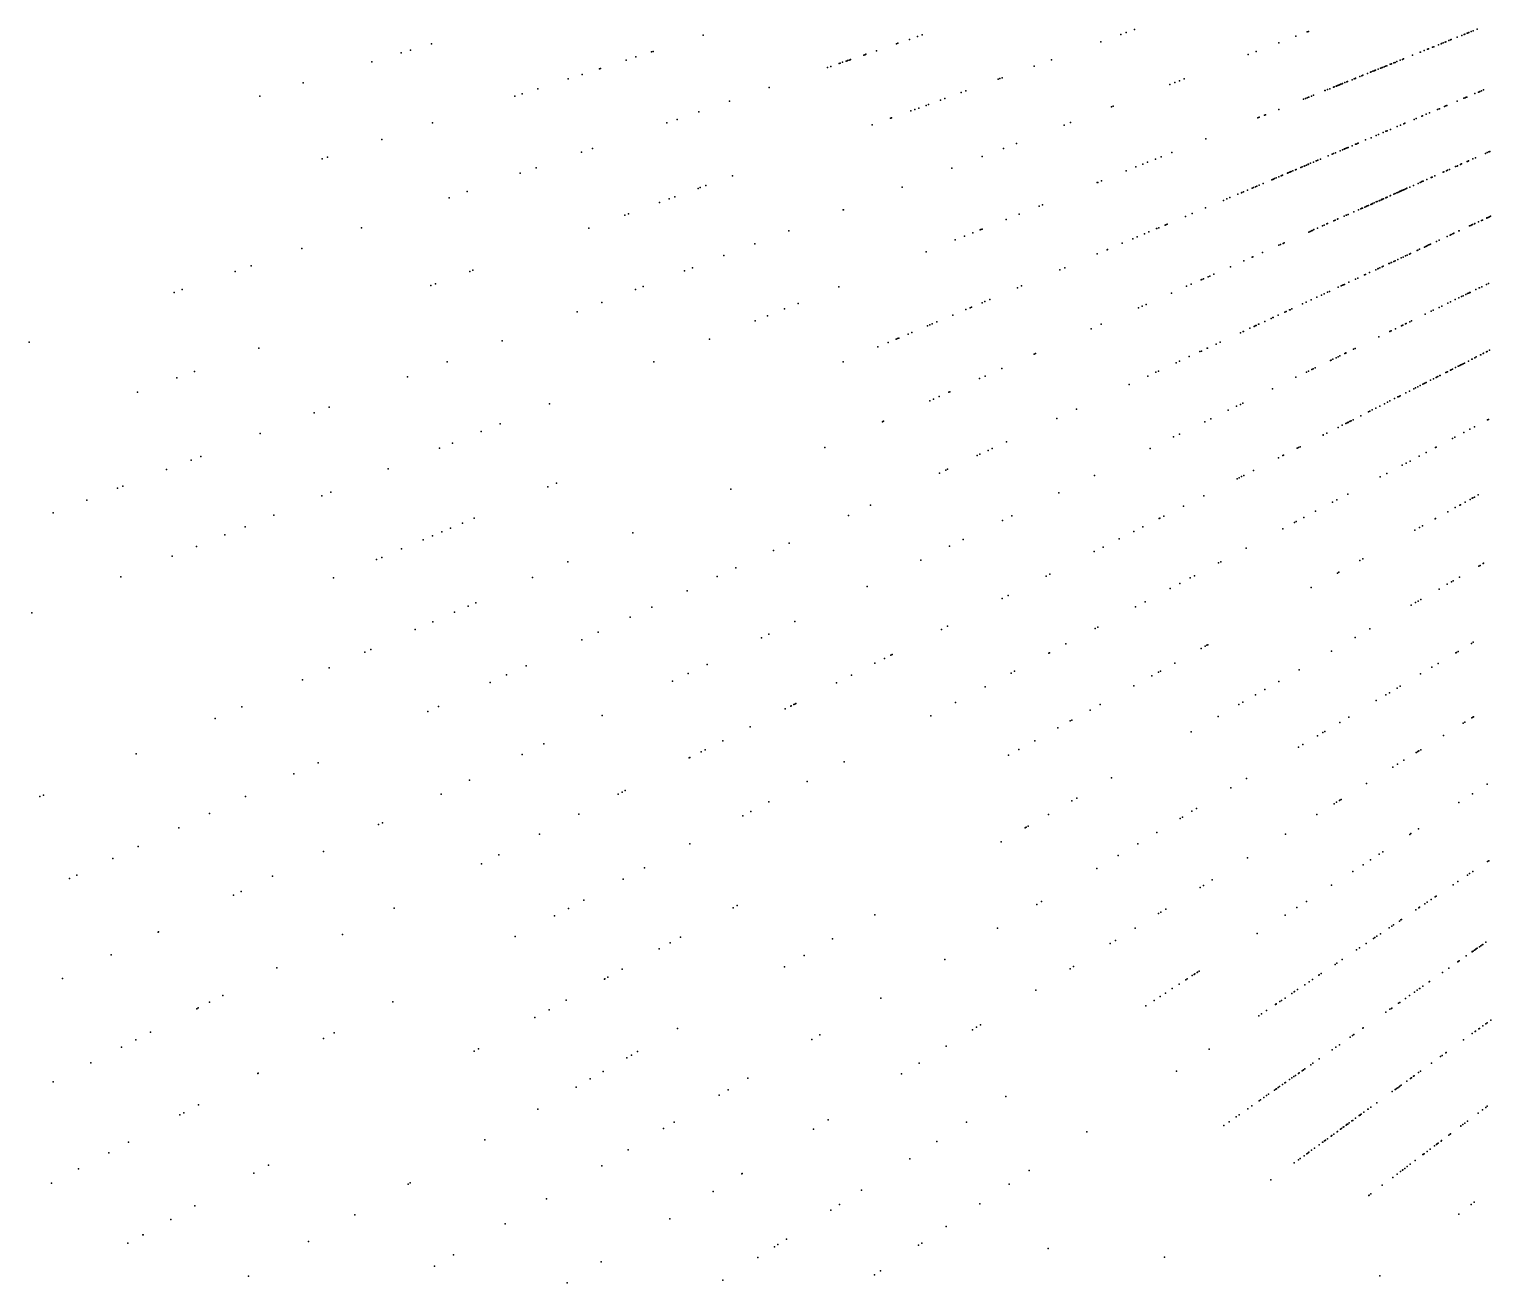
# Model space of a CAD drawing. Header units: metres. Extents: x -4327 to 4266, y -3886 to 3992.
# Drawn here: x -832 to -564.9, y -458.5 to -229.2 of the extents above; entities that cross this region are included whole.
import ezdxf

# ---------------------------------------------------------------- set-up
doc = ezdxf.new("R2010")
doc.units = ezdxf.units.M

msp = doc.modelspace()

# ---------------------------------------------------------------- linework, layer by layer
for p in [(-630, -229.3, 2088.53), (-598.44, -229.72, 275.61), (-598.23, -229.64, 73.54), (-568.5, -229.69, 204.97), (-568.1, -229.53, 207.8), (-567.41, -229.25, -55.73), (-758.53, -231.9, 2119.71), (-708.87, -230.32, 2088.48), (-673.55, -231.92, 44.54), (-673.27, -231.83, 55.85), (-673.27, -231.83, 55.85), (-671.15, -231.1, 15.68), (-669.69, -230.59, 2103.46), (-668.82, -230.29, 55.09), (-636.17, -231.55, 2105.06), (-632.51, -230.21, 2104.74), (-631.57, -229.87, 2105.58), (-603.65, -231.72, 2104.66), (-600.56, -230.53, 69.21), (-600.55, -230.53, 75.96), (-600.52, -230.52, 278.65), (-574.46, -232.1, 238.8), (-574, -231.91, -51.95), (-573.93, -231.88, 211.07), (-573.61, -231.75, 220.41), (-573.26, -231.61, 230.21), (-573.15, -231.57, 230.54), (-572.56, -231.33, 245.39), (-572.29, -231.22, 202.97), (-572.13, -231.15, 236.29), (-571.04, -230.71, -59.47), (-571.04, -230.71, -59.47), (-570.2, -230.38, 209.69), (-569.79, -230.21, 176.03), (-569.64, -230.15, 188.02), (-569.21, -229.98, 223.26), (-569.15, -229.95, 150.38), (-569.05, -229.91, 199.97), (-568.93, -229.86, 2120.25), (-764.03, -233.59, 2138.64), (-762.38, -233.08, 2130.48), (-722.94, -234.9, 2100.96), (-721.17, -234.32, 2095.79), (-718.28, -233.38, 2083.86), (-718.02, -233.3, 2093.8), (-682.7, -235.07, 25.81), (-682.56, -235.03, 22.65), (-682.47, -234.99, 17.13), (-682.17, -234.89, 27.36), (-682.02, -234.84, 31.3), (-681.91, -234.8, 28.14), (-679.52, -233.98, 28.83), (-679.34, -233.92, 27.25), (-679.17, -233.86, 41.38), (-679.12, -233.84, 32.73), (-677.21, -233.18, 53.81), (-645.19, -234.83, 2111.16), (-609.28, -233.88, 2095.74), (-607.77, -233.3, 2086.55), (-581.45, -234.92, 130.26), (-581.07, -234.77, 178.04), (-580.87, -234.69, 150.23), (-579.21, -234.02, 144.76), (-577.81, -233.45, 135.49), (-577.75, -233.43, 100.96), (-577.09, -233.16, 154.28), (-576.5, -232.92, 98.31), (-576.46, -232.91, 157), (-576.42, -232.89, 2105.12), (-576.31, -232.84, -52.16), (-575.58, -232.55, 2114.77), (-575.32, -232.45, 183.25), (-769.42, -235.23, 2084.09), (-730.98, -237.51, 2099.22), (-727.8, -236.48, 2107.89), (-727.6, -236.41, 2093.06), (-686.16, -236.26, 2090.89), (-685.52, -236.04, 26.31), (-683.98, -235.51, 22.69), (-683.84, -235.46, 3.75), (-683.37, -235.3, 1.38), (-648.38, -235.99, 3.2), (-588.27, -237.68, 85.82), (-587.42, -237.33, 131.24), (-587.41, -237.33, 94.15), (-586.9, -237.12, 162.42), (-586.75, -237.06, 115.33), (-586.44, -236.94, 118.48), (-586.44, -236.94, 166.34), (-586.2, -236.84, 105.62), (-586.15, -236.82, 173.28), (-586.11, -236.8, 117.69), (-585.95, -236.74, 89.34), (-585.52, -236.56, 242.61), (-585.49, -236.55, 274.37), (-585.08, -236.39, 146.23), (-585.03, -236.37, 157.14), (-584.78, -236.26, 234.83), (-584.72, -236.24, 268.71), (-584.41, -236.12, 113.8), (-584.39, -236.11, 102.12), (-584.18, -236.02, 236.55), (-584.17, -236.02, -46.3), (-583.93, -235.92, 2111.32), (-583.29, -235.66, 120.33), (-583.24, -235.65, 164.7), (-583.16, -235.61, 172.76), (-583.06, -235.57, 138.87), (-582.65, -235.41, 127.67), (-582.41, -235.31, 174.75), (-582.07, -235.17, 145.84), (-781.98, -239.07, 2094.27), (-739.06, -240.13, 2115.28), (-733.53, -238.34, 2113.68), (-696.78, -239.92, 2104.72), (-654.93, -238.38, 7.03), (-654.65, -238.27, 28.7), (-654.24, -238.13, 5.13), (-623.58, -239.37, 2112.41), (-622.64, -239.01, 55.6), (-621.8, -238.69, 2110.39), (-620.94, -238.35, 2087.61), (-594.74, -240.29, 67.6), (-594.73, -240.29, 97.12), (-594.31, -240.12, 98.48), (-593.63, -239.84, -2.27), (-593.62, -239.84, -4.02), (-593.55, -239.81, -10.65), (-593.19, -239.66, -30.56), (-593.15, -239.65, -5.06), (-593.13, -239.64, -26.36), (-593.13, -239.64, -19.37), (-593.03, -239.6, -38.24), (-592.88, -239.54, 54.36), (-592.87, -239.54, -9.24), (-592.86, -239.53, 95.38), (-592.78, -239.5, -38.58), (-592.68, -239.46, -5.4), (-592.58, -239.42, 278.1), (-592.46, -239.37, 69.45), (-592.42, -239.35, 69.8), (-592.35, -239.32, -28.42), (-592.32, -239.31, -14.46), (-592.06, -239.21, 77.52), (-592.02, -239.19, 120.32), (-591.57, -239.01, -43.39), (-591.56, -239.01, 252.73), (-591.22, -238.87, 76.71), (-591.1, -238.82, 265.9), (-590.26, -238.48, 72.71), (-589.86, -238.32, 267.79), (-589.68, -238.25, 77.91), (-589.66, -238.24, 50.92), (-589.65, -238.23, 86.02), (-588.86, -237.91, 244.39), (-588.45, -237.75, 65.13), (-566.25, -240.36, 2108.34), (-789.88, -241.49, 2091.83), (-743.3, -241.51, 2109.63), (-741.94, -241.07, 2112.83), (-704.06, -242.43, 2090.07), (-667.65, -243.01, 0.19), (-665.46, -242.21, 11.01), (-664.67, -241.92, 24.51), (-661.71, -240.84, 2095.07), (-660.86, -240.53, 2096.17), (-599.11, -242.05, 70.59), (-598.78, -241.92, -15.68), (-598.47, -241.8, 2096.9), (-598.23, -241.7, 62.66), (-598.16, -241.67, -37.87), (-597.68, -241.48, 2098.21), (-597.28, -241.32, -9.31), (-595.21, -240.48, -32.06), (-595.19, -240.47, -41.2), (-571.04, -242.39, 2096.39), (-569.81, -241.87, -52.63), (-569.61, -241.78, -52.27), (-569.39, -241.69, -54.97), (-569.39, -241.69, -54.97), (-569.33, -241.67, -63.47), (-569.29, -241.65, -61.42), (-567.81, -241.02, -75.91), (-567.16, -240.75, -77.53), (-566.97, -240.67, -77.16), (-566.89, -240.63, -77.83), (-566.62, -240.52, -65.21), (-713.64, -245.73, 2096.79), (-709.68, -244.36, 2088.74), (-674.6, -245.53, 35.07), (-674.58, -245.53, 35.46), (-674.41, -245.46, 9.2), (-670.9, -244.19, 7.59), (-670.17, -243.92, 2102.85), (-669.47, -243.67, 2104.43), (-668.11, -243.17, 3.68), (-634.22, -243.45, 14.64), (-633.9, -243.33, 2107.31), (-607.51, -245.45, 2104.09), (-607.22, -245.33, 2095.02), (-606.24, -244.94, 2103.73), (-606.1, -244.88, 7.67), (-603.66, -243.9, 46.78), (-578.92, -245.73, 179.41), (-578.56, -245.58, 190.47), (-577.52, -245.14, 134.97), (-577.38, -245.08, 183.38), (-576.72, -244.8, 208.3), (-576.13, -244.55, -48.4), (-574.62, -243.91, 2113.75), (-574.33, -243.79, 2095.85), (-574.3, -243.78, 149.24), (-573.36, -243.38, 2113.37), (-573.14, -243.28, -54.3), (-573.11, -243.27, -54.64), (-572.91, -243.19, -54.28), (-758.32, -246.39, 2092.48), (-715.53, -246.38, 2098.73), (-677.95, -246.75, 7.28), (-642.9, -246.78, 12.58), (-641.7, -246.33, 2109.6), (-584.6, -248.15, 213.46), (-584.06, -247.92, 192.29), (-584.02, -247.9, 239.78), (-583.82, -247.82, 2101.11), (-583.23, -247.57, 2111.49), (-581.99, -247.04, 150.88), (-581.43, -246.8, 221.93), (-580.81, -246.54, 2123.75), (-580.6, -246.45, 174.74), (-767.58, -249.4, 2100.8), (-729.07, -251.04, 2095.38), (-653.95, -251.03, 42.27), (-651.61, -250.13, 46.32), (-616.98, -249.28, 2108.49), (-591.34, -251.01, 102.29), (-591.15, -250.93, 127.56), (-590.96, -250.85, -0.53), (-590.26, -250.55, -31.33), (-589.63, -250.29, -34.8), (-589.54, -250.24, -31.99), (-589.26, -250.13, 223.36), (-589.17, -250.09, -34.77), (-587.78, -249.5, 122.85), (-586.79, -249.08, -36.37), (-585.88, -248.69, 2112.71), (-585.4, -248.49, 136.81), (-778.52, -252.96, 2113.51), (-777.53, -252.63, 2117.67), (-731.07, -251.73, 2094.07), (-657.87, -252.53, 2111.78), (-627.62, -253.57, 11.26), (-626.21, -253.01, 21.93), (-625.14, -252.57, 26.31), (-623.18, -251.78, 13.02), (-597.85, -253.77, -4.78), (-597.3, -253.54, -12.21), (-596.81, -253.33, -22.82), (-596.75, -253.3, 100.32), (-596.53, -253.21, -39.46), (-596.06, -253.01, 109.63), (-594.63, -252.41, -4.4), (-593.91, -252.1, -26.58), (-593.64, -251.99, -27.63), (-593.26, -251.83, -31.13), (-592.43, -251.47, 2107.15), (-592.02, -251.3, 216.17), (-591.69, -251.16, 250.17), (-591.64, -251.14, -4.38), (-591.63, -251.13, -5.43), (-591.61, -251.12, -7.89), (-569.25, -253.45, 249.59), (-569.16, -253.41, 181.78), (-569.06, -253.36, 204.09), (-569.06, -253.36, 212.78), (-568.95, -253.31, 219.97), (-568.21, -252.98, 240.9), (-567.69, -252.75, 205.47), (-565.88, -251.95, -59.13), (-565.58, -251.81, -62.51), (-565.28, -251.68, 189), (-565.22, -251.65, 187.5), (-565.08, -251.59, 216.2), (-742.32, -255.6, 2108.58), (-739.38, -254.59, 2110.8), (-703.49, -256.05, 2090.49), (-663.39, -254.65, 2117.97), (-631.52, -255.15, 13.56), (-629.76, -254.44, 6.11), (-628.49, -253.93, 34.97), (-604.13, -256.44, 157.75), (-603.62, -256.22, 0.89), (-603.21, -256.05, 130.91), (-603.1, -256, 191.16), (-602.96, -255.94, 78.8), (-602.05, -255.56, 129.54), (-602, -255.53, 133.61), (-601.97, -255.52, 97.92), (-601.71, -255.41, 221.7), (-601.65, -255.39, 139.12), (-601.52, -255.33, 275.07), (-601.42, -255.29, 106.59), (-601.1, -255.15, 82.89), (-600.62, -254.95, 242.94), (-600.46, -254.88, 82.44), (-599.63, -254.53, 109.19), (-599.41, -254.44, 72.93), (-599.01, -254.26, -4.08), (-598.87, -254.2, -14.73), (-598.58, -254.08, 282.54), (-598.3, -253.96, 191.18), (-598.27, -253.95, 79.26), (-598.23, -253.94, 98.03), (-575.82, -256.37, 139.2), (-575.77, -256.35, 174.6), (-575.69, -256.32, -44.58), (-575.68, -256.31, 178.65), (-575.65, -256.3, 121.59), (-575.16, -256.08, -42.13), (-573.63, -255.39, 2113.44), (-573.49, -255.33, 234.13), (-573.03, -255.13, 2115.46), (-572.8, -255.03, 135.6), (-572.46, -254.87, 207.2), (-571.34, -254.38, 228.21), (-571.08, -254.26, -54.52), (-570.97, -254.21, 247.57), (-570.46, -253.98, 184.04), (-570.36, -253.94, 217.84), (-570.26, -253.89, -50.33), (-752.01, -258.94, 2101), (-709.8, -258.35, 2091.27), (-709.43, -258.21, 2086.62), (-708.36, -257.82, 2087.03), (-672.48, -258.14, 2093.81), (-636.85, -257.3, 13.68), (-636.72, -257.25, 19.29), (-636.04, -256.98, 18.9), (-610.38, -259.09, 160.53), (-610.12, -258.98, 189.08), (-609.38, -258.66, 166.01), (-608.51, -258.3, 276.99), (-608.25, -258.19, 135.37), (-607.92, -258.05, 262.02), (-607.68, -257.95, 188.33), (-607.26, -257.77, 106.52), (-607.25, -257.76, 159.71), (-606.53, -257.46, 132), (-604.93, -256.78, 252.47), (-604.74, -256.7, 60.55), (-604.71, -256.68, 106.44), (-604.62, -256.65, 80.47), (-604.44, -256.57, 168.86), (-581.9, -259.08, -25.9), (-581.67, -258.98, -36.33), (-581.59, -258.94, -21.71), (-581.54, -258.92, -14.76), (-581.46, -258.88, 140.2), (-581.4, -258.86, 165.15), (-581.22, -258.78, 148.16), (-581.21, -258.77, 159.92), (-581.01, -258.68, 168.74), (-580.99, -258.68, 2115.21), (-580.85, -258.61, -29.32), (-580.7, -258.54, 138.19), (-580.42, -258.42, 233.8), (-580.24, -258.34, -20.97), (-579.72, -258.11, -42.46), (-579.05, -257.81, 167.06), (-578.2, -257.43, 124.28), (-577.81, -257.26, -2.59), (-577.57, -257.15, 127.73), (-577.5, -257.12, 143.58), (-577.32, -257.04, -19.14), (-577.29, -257.03, -9.82), (-576.6, -256.72, 154.26), (-755.27, -260.06, 2103.17), (-716.87, -260.92, 2090.66), (-715.05, -260.26, 2092.43), (-714.05, -259.89, 2093.08), (-647.43, -261.58, 41.37), (-646.86, -261.35, 39.04), (-613.79, -260.54, 132.07), (-613.16, -260.27, 46.76), (-612.63, -260.05, 223.29), (-611.11, -259.4, 161.49), (-610.5, -259.14, 171.33), (-587.92, -261.76, 120.55), (-587.7, -261.66, 2110.37), (-587.59, -261.61, 2122.43), (-587.57, -261.6, 255.99), (-587.56, -261.6, 278.2), (-587.49, -261.57, 255.55), (-587.28, -261.48, 2104.76), (-586.85, -261.28, -12.09), (-586.69, -261.21, -7.18), (-586.54, -261.15, 239.45), (-586.51, -261.13, 281.45), (-586.22, -261, 132.56), (-585.84, -260.83, 101.39), (-585.66, -260.75, 284.8), (-585.31, -260.6, 162.53), (-585.19, -260.55, -34.45), (-584.91, -260.42, -24.98), (-584.87, -260.4, 162.41), (-584.79, -260.37, 179.22), (-584.74, -260.34, 108.73), (-584.7, -260.32, 113.39), (-584.53, -260.25, 174.63), (-584.11, -260.06, 145.59), (-584.02, -260.02, -39.28), (-583.94, -259.99, 155.12), (-583.85, -259.95, 110), (-583.27, -259.69, 123.2), (-583.21, -259.66, 2102.46), (-582.65, -259.41, 126.68), (-582.38, -259.29, 246.51), (-582.05, -259.15, -27.99), (-723.2, -263.22, 2112.69), (-722.54, -262.98, 2103.63), (-683.29, -262.29, 2094.03), (-683.24, -262.27, 2108.61), (-653.5, -264.03, 2096.97), (-651.1, -263.06, 2116.02), (-620.72, -263.48, 195.15), (-619.51, -262.97, 191.59), (-617.07, -261.93, 190.84), (-593.57, -264.27, -3.72), (-593.38, -264.19, 93.64), (-592.9, -263.97, 272.78), (-592.84, -263.95, 99.34), (-591.71, -263.45, 82.94), (-591.31, -263.27, 269.14), (-591.26, -263.24, 74.63), (-590.95, -263.11, 97.94), (-589.93, -262.66, 281), (-589.07, -262.27, 96.55), (-588.66, -262.09, 105.84), (-588.46, -262, 110.14), (-588.35, -261.95, 112.29), (-566.58, -264.2, -37.04), (-566.44, -264.14, 142.32), (-565.65, -263.77, 159.78), (-565.63, -263.76, 240.94), (-565.6, -263.74, 134.96), (-565.41, -263.65, 274.3), (-565.27, -263.59, 230.68), (-565.14, -263.53, 173.48), (-564.93, -263.43, 146.24), (-771.31, -265.58, 2085.91), (-729.77, -265.61, 2110.39), (-693.19, -266.09, 2102.23), (-661.1, -267.1, 2102.38), (-659.56, -266.48, 2093.71), (-658.22, -265.94, 2119.78), (-658.12, -265.9, 24.98), (-657.87, -265.8, 36.99), (-628.21, -266.66, 19.92), (-627.42, -266.32, 23.24), (-625.98, -265.71, 261.26), (-625.97, -265.71, 288), (-625.6, -265.55, 29.12), (-625.6, -265.55, 22.43), (-624.41, -265.05, 227.59), (-624.28, -264.99, 20.54), (-624.03, -264.88, 21.27), (-598.18, -266.33, 59.63), (-597.92, -266.21, 59.96), (-597.7, -266.11, 2109.1), (-597.58, -266.06, 68.93), (-597.52, -266.03, 67.12), (-597.22, -265.9, 72.5), (-596.6, -265.62, 69.54), (-595.65, -265.2, 82.77), (-595.34, -265.06, 77.31), (-594.89, -264.86, 83.38), (-594.76, -264.8, 84.45), (-572.35, -266.89, 90.69), (-572.14, -266.79, -24.29), (-571.83, -266.65, -31.86), (-571.64, -266.56, -31.16), (-570.72, -266.13, 85.53), (-570.71, -266.12, 243.1), (-570.66, -266.11, 259.41), (-568.77, -265.22, 2095.55), (-568.58, -265.13, 2094.83), (-568.37, -265.04, 247.63), (-568.24, -264.98, 2110.33), (-567.9, -264.82, 268.6), (-567.81, -264.77, 120.54), (-567.18, -264.48, 110.52), (-567.16, -264.47, 269.87), (-782.19, -269.33, 2101.81), (-699.42, -268.48, 2088.44), (-662.78, -267.78, 45.09), (-635.04, -269.56, 258.58), (-634.97, -269.53, 16.37), (-632.29, -268.39, 11.8), (-632.27, -268.38, 196.76), (-630.32, -267.55, 0.56), (-629.55, -267.23, 21.46), (-603.62, -268.75, 1.62), (-603.36, -268.64, 65.96), (-602.87, -268.41, 68.81), (-602.69, -268.33, 51.74), (-578.39, -269.71, 128.57), (-578.25, -269.64, 124.2), (-577.92, -269.49, 245.38), (-577.03, -269.08, 2105.07), (-576.78, -268.96, -21.01), (-576.65, -268.89, -30.74), (-576.63, -268.89, -31.08), (-576.48, -268.82, 162.47), (-576.21, -268.69, -24.46), (-576.05, -268.62, 276.16), (-575.94, -268.56, -5.37), (-575.93, -268.56, -6.07), (-574.83, -268.05, 252.04), (-574.33, -267.81, -19.53), (-572.89, -267.14, 135.62), (-705.06, -270.65, 2101.68), (-668.09, -269.93, 2098.22), (-636.85, -270.33, 223.34), (-610.03, -271.6, 31.53), (-608.5, -270.92, 53.7), (-608.42, -270.89, 1.63), (-606.66, -270.1, 59.74), (-583.53, -272.11, 163.33), (-583.43, -272.06, -1.58), (-583.14, -271.92, 154.66), (-583.08, -271.89, 130.71), (-582.65, -271.7, -12.1), (-582.38, -271.57, 287.57), (-581.9, -271.35, -39.09), (-581.3, -271.07, 130.31), (-580.94, -270.9, -2.27), (-580.48, -270.68, 2105.22), (-580.22, -270.56, -7.51), (-579.78, -270.36, 149.71), (-579.56, -270.25, 238.49), (-794.43, -273.54, 2087.77), (-791.48, -272.53, 2086.6), (-751.53, -273.53, 2102.26), (-750.95, -273.32, 2104.1), (-712.28, -273.42, 2108.72), (-710.84, -272.87, 2097.31), (-643.66, -273.22, 41.81), (-642.79, -272.85, 24.96), (-617.82, -275.07, 36), (-617.74, -275.04, 7.93), (-617.43, -274.9, 29.32), (-616.54, -274.5, 22.28), (-616.27, -274.38, 14.54), (-615.51, -274.04, 17.83), (-612.47, -272.69, 2100.34), (-589.65, -274.96, 107.96), (-589.2, -274.75, 158.89), (-587.96, -274.17, 93.88), (-587.81, -274.1, 96.75), (-587.09, -273.76, 103.5), (-585.93, -273.22, 132.82), (-585.58, -273.06, 174.45), (-585.51, -273.03, 159.77), (-585.16, -272.87, 120.21), (-584.78, -272.69, 150.26), (-584.56, -272.58, 3.69), (-805.57, -277.38, 2103.78), (-804.06, -276.86, 2099.84), (-758.62, -276.12, 2115.17), (-757.77, -275.8, 2105.88), (-721.25, -276.86, 2095.9), (-719.84, -276.32, 2109.5), (-684.06, -276.38, 2092.49), (-651.41, -276.51, 2097.86), (-650.67, -276.2, 48.07), (-650.65, -276.18, 2099.19), (-623.26, -277.49, 3.54), (-620.5, -276.26, 6.11), (-619.66, -275.89, 2105.17), (-595.37, -277.63, 91.41), (-594.77, -277.34, 2099.32), (-594.41, -277.18, 75.99), (-592.8, -276.43, 105.24), (-592.25, -276.17, -19.07), (-592, -276.05, 94.53), (-591.8, -275.96, 5.88), (-591.67, -275.9, 161.45), (-590.83, -275.51, 87.45), (-569.44, -277.74, 58.39), (-569.15, -277.59, 61.85), (-568.94, -277.49, 90.9), (-568.77, -277.41, 65.99), (-568.7, -277.38, -18.12), (-567.65, -276.86, 92.1), (-567.04, -276.56, -41.52), (-566.96, -276.53, 100.44), (-566.57, -276.34, 2104.89), (-565.71, -275.92, 105.86), (-565.35, -275.74, 109.67), (-727.37, -279.21, 2124.38), (-694, -280.4, 2086.56), (-691.51, -279.39, 2107.95), (-660.05, -280.18, 2095.46), (-659.8, -280.07, 2102.16), (-657.86, -279.25, 28.67), (-657.4, -279.05, 2101.99), (-656.44, -278.64, 48.11), (-629.31, -280.19, 13.34), (-628.64, -279.89, 2111.97), (-627.91, -279.56, 44.11), (-601.29, -280.39, 7.78), (-599.34, -279.48, 2095.37), (-598.63, -279.15, 81.28), (-597.76, -278.74, 104.28), (-596.68, -278.24, 64.3), (-595.85, -277.85, 81.63), (-574.33, -280.12, 2116.91), (-573.83, -279.88, 88.13), (-572.76, -279.35, 2102.81), (-572.29, -279.12, 64.64), (-571.39, -278.69, 47.42), (-570.77, -278.38, -16.46), (-570.27, -278.14, 66.86), (-569.98, -278, -10.9), (-731.89, -280.95, 2105.54), (-699.38, -282.57, 2109.97), (-697.09, -281.64, 2110.32), (-667, -283.12, 48.88), (-666.18, -282.78, 57.55), (-666.18, -282.78, 54.38), (-663.21, -281.51, 2094.28), (-660.88, -280.52, 2113.12), (-606.23, -282.69, 59.07), (-605.02, -282.13, 67.77), (-604.72, -281.98, 51.96), (-604.69, -281.97, 52.33), (-603.79, -281.55, 68.74), (-603.76, -281.54, 82.35), (-602.52, -280.96, 2110.52), (-602.29, -280.85, 77), (-601.69, -280.57, 76.19), (-601.59, -280.53, 70.32), (-580.48, -283.12, 77.69), (-580.38, -283.07, -4.75), (-579.7, -282.74, -5.8), (-579.38, -282.58, 2110.5), (-576.92, -281.38, 97.54), (-575.79, -280.83, 102.36), (-575.41, -280.65, 62.53), (-673.09, -285.71, 47.33), (-671.42, -285, 2124), (-670.7, -284.7, 52.35), (-667.86, -283.49, 2101.53), (-667.41, -283.3, 41.77), (-637.92, -284.02, 25.34), (-636.1, -283.21, 16.9), (-610.65, -284.75, 40.66), (-610.14, -284.51, 2081.59), (-610.11, -284.5, 42.1), (-608.92, -283.94, 2108.81), (-608.13, -283.58, 2.38), (-608, -283.51, 47.09), (-607.86, -283.45, 66.61), (-607.8, -283.42, 22.14), (-607.79, -283.42, 13.35), (-607.35, -283.21, 22.12), (-607.29, -283.19, 54.02), (-585.34, -285.49, 51.08), (-583.38, -284.53, 78.08), (-583.28, -284.48, 32.06), (-583.09, -284.39, -1.24), (-582.3, -284.01, 73.28), (-581.2, -283.47, 2092.62), (-581.11, -283.43, 73.84), (-581, -283.37, 41.48), (-832.04, -286.5, 2122.84), (-790.06, -287.56, 2089.17), (-745.57, -286.2, 2102.7), (-707.7, -285.93, 2095.31), (-676.96, -287.35, 77.5), (-675.03, -286.53, 2105.45), (-673.58, -285.92, 54.18), (-673.36, -285.83, 2100.25), (-618.06, -288.2, 46), (-617.81, -288.09, 46.36), (-616.74, -287.59, 32.13), (-616.7, -287.57, 27.29), (-615.09, -286.82, 59.19), (-614.36, -286.48, 34.6), (-591.42, -288.45, 17.77), (-591.42, -288.46, 17.41), (-590.02, -287.77, 19.52), (-589.7, -287.62, 29.18), (-565.67, -288.22, 241.52), (-565.56, -288.17, 176.22), (-565.15, -287.96, 158.33), (-755.66, -290.07, 2110.35), (-717.89, -290.05, 2114.71), (-683.29, -290.04, 2112.64), (-648.35, -288.67, 2096.37), (-648.13, -288.57, 2095.66), (-622.42, -290.24, 31.67), (-621.82, -289.96, 2101.85), (-620.02, -289.12, 13.62), (-594.2, -289.81, 53.3), (-594.08, -289.75, 5.23), (-593.76, -289.59, 22.53), (-593.19, -289.32, 2111.25), (-592.8, -289.13, 24.29), (-592.51, -288.99, 18.88), (-591.59, -288.54, 7.36), (-571.37, -291.13, 228.46), (-570.89, -290.88, 56.94), (-570.82, -290.85, 52), (-570.58, -290.72, 197.88), (-570.37, -290.62, 2108.2), (-570.22, -290.54, 86.21), (-569.97, -290.41, 60.01), (-569.72, -290.29, 232.14), (-569, -289.92, 122.51), (-568.4, -289.61, 220.63), (-568.28, -289.55, 221.75), (-567.8, -289.31, 2102.81), (-567.55, -289.18, -5.04), (-566.8, -288.8, 151.81), (-566.75, -288.77, 206.48), (-566.29, -288.54, 137.45), (-566.23, -288.51, 180.91), (-805.08, -293.02, 2105.62), (-805.08, -293.02, 2105.62), (-801.84, -291.85, 2107.02), (-762.89, -292.84, 2092.88), (-658.33, -293.11, 2102.16), (-657.35, -292.67, 2102.79), (-654.29, -291.31, 27.94), (-627.6, -292.66, 2105.81), (-626.14, -291.98, 22.81), (-625.67, -291.75, 23.54), (-600.52, -292.9, 11.84), (-598.58, -291.95, 4.9), (-598.25, -291.79, 34.34), (-597.62, -291.48, 37.94), (-597.37, -291.36, 2097.99), (-597, -291.18, 5.98), (-576.69, -293.84, 4.41), (-575.92, -293.45, 2116.24), (-575.4, -293.18, 233.65), (-574.9, -292.93, 255.58), (-574.68, -292.81, 226.22), (-574.68, -292.81, 197.38), (-574.57, -292.76, 226.57), (-574.19, -292.57, 72.53), (-574.14, -292.54, 276.64), (-573.13, -292.03, 203.78), (-573.12, -292.02, 100.26), (-573, -291.96, 81.63), (-572.84, -291.88, 122.61), (-572.28, -291.59, 198.47), (-572.12, -291.51, 200.72), (-571.88, -291.39, 192.22), (-571.88, -291.39, 75.43), (-812.27, -295.64, 2101.41), (-665.74, -296.41, 42.78), (-663.96, -295.61, 41.87), (-663.77, -295.53, 31.13), (-631.01, -294.24, 2105.63), (-604.83, -295, 9.36), (-581.88, -296.48, 168.7), (-581.85, -296.47, 145.33), (-581.67, -296.38, 177.41), (-581.49, -296.29, 148.24), (-580.41, -295.73, 2103.97), (-579.79, -295.42, 48.18), (-579, -295.02, 175.07), (-578.65, -294.84, 9.03), (-578.25, -294.63, 4.07), (-577.82, -294.42, 171.3), (-577.31, -294.15, 171.53), (-577.07, -294.03, 110.38), (-576.99, -293.99, 169.93), (-777.21, -298.34, 2091.66), (-736.94, -297.74, 2103.07), (-667.44, -297.17, 2097.66), (-666.78, -296.87, 2106.64), (-640.63, -298.73, 2114.48), (-612.89, -298.93, 2120.3), (-611.39, -298.19, 45.52), (-610.67, -297.84, 46.21), (-610.2, -297.61, 2099.2), (-587.03, -299.11, 34.71), (-586.56, -298.87, 145.75), (-585.94, -298.55, 22.43), (-585.17, -298.16, 31.37), (-584.36, -297.74, 141.83), (-583.79, -297.46, 143.57), (-583.33, -297.22, 9.11), (-582.49, -296.79, 99.34), (-779.99, -299.41, 2112.54), (-745.94, -301.38, 2100.98), (-676.1, -301.02, 2095.39), (-676.02, -300.98, 2117.15), (-675.91, -300.94, 2102.09), (-644.25, -300.42, 2095.99), (-617.19, -301.02, 46.32), (-616.05, -300.47, 2103.65), (-592.05, -301.66, 6.34), (-591.39, -301.33, 2111.12), (-591.17, -301.22, 4.16), (-591, -301.13, 118.26), (-590.97, -301.11, 121.24), (-590.69, -300.97, 95.2), (-590.68, -300.96, 243.54), (-590.6, -300.93, 29.48), (-590.45, -300.85, 20.79), (-590.07, -300.66, 36.34), (-588.63, -299.92, 38.42), (-587.28, -299.24, 138.41), (-565.48, -300.67, 26.74), (-565.34, -300.6, 30.23), (-789.83, -303.19, 2108.88), (-749.41, -302.78, 2107.31), (-622.91, -303.81, 2111.42), (-621.83, -303.29, 2127.32), (-595.57, -303.46, 10.39), (-595.56, -303.45, 10.76), (-595.53, -303.44, 12.94), (-594.86, -303.09, 245.27), (-592.83, -302.06, 13.97), (-571.88, -304.07, 32.35), (-571.46, -303.85, 40.83), (-569.81, -302.97, 2084.38), (-568.73, -302.4, 28.3), (-567.87, -301.94, 2093.43), (-757.07, -305.88, 2111.63), (-754.68, -304.91, 2098.15), (-686.63, -305.71, 2113.32), (-658.27, -306.96, 49.4), (-656.75, -306.25, 2091.53), (-656.05, -305.92, 2111.62), (-653.42, -304.7, 2092), (-627.17, -305.89, 2098.79), (-602.79, -307.14, 31.2), (-600.28, -305.86, 2098.77), (-600.06, -305.74, 118.18), (-599.75, -305.59, 46.88), (-576.73, -306.65, 2101.58), (-575.03, -305.75, 2103.49), (-574.91, -305.68, 28.61), (-574.86, -305.66, 29.67), (-806.98, -309.77, 2101.41), (-802.44, -308.03, 2102.6), (-800.68, -307.35, 2114.43), (-766.42, -309.65, 2106.9), (-664.2, -309.72, 49.04), (-658.8, -307.2, 44.26), (-603.7, -307.6, 30.88), (-602.93, -307.21, 257.43), (-602.92, -307.2, 122.93), (-581.11, -308.98, 52.7), (-580.37, -308.59, 53.72), (-579.67, -308.22, 31), (-577.98, -307.32, 29.12), (-735.69, -312.28, 2083.74), (-665.65, -310.4, 2101.34), (-664.54, -309.88, 2101.51), (-637.31, -310.84, 2105.83), (-611.29, -311.47, 40.27), (-610.91, -311.27, 43.25), (-610.49, -311.06, 72.58), (-610.04, -310.83, 2105.21), (-608.29, -309.94, 37.83), (-585.1, -311.11, 58.52), (-583.9, -310.46, 56.95), (-815.9, -313.19, 2098.54), (-814.92, -312.82, 2108.99), (-778.57, -314.56, 2089.86), (-776.92, -313.9, 2098.65), (-737.23, -312.93, 2084.7), (-703.8, -313.35, 2090.03), (-643.87, -314.04, 48.33), (-643.87, -314.04, 51.86), (-617.37, -314.57, 2110.94), (-591.06, -314.27, 42.23), (-568.29, -315.01, 25.35), (-568.17, -314.94, 33.87), (-567.91, -314.8, 43.09), (-567.21, -314.41, 39.84), (-827.64, -317.7, 2109.27), (-821.54, -315.36, 2119.58), (-678.3, -316.3, 2086.32), (-621.07, -316.45, 2100.36), (-596.94, -317.4, 2094.33), (-593.83, -315.74, 65.68), (-593.02, -315.32, 56.36), (-572.78, -317.5, 38.08), (-572.76, -317.49, 38.44), (-571.39, -316.73, 2106), (-570.55, -316.26, 46.51), (-570.46, -316.21, 44.36), (-569.57, -315.72, 2107.43), (-568.68, -315.22, 2116.37), (-792.6, -320.23, 2104.24), (-787.32, -318.1, 2100.07), (-755.06, -320.5, 2094.08), (-752.87, -319.57, 2094.74), (-750.71, -318.66, 2109.06), (-682.28, -318.15, 2091.38), (-654.15, -319.05, 2089.63), (-652.47, -318.23, 2106.42), (-628.5, -320.24, 2106.27), (-625.53, -318.72, 61.61), (-625.39, -318.65, 2111.13), (-624.69, -318.3, 2101.11), (-600.8, -319.45, 78.84), (-600.45, -319.27, 2098.83), (-599.07, -318.53, 55.45), (-577.96, -320.37, 62.36), (-577.41, -320.06, 63.75), (-575.1, -318.78, 62.41), (-575.01, -318.73, 68.56), (-796.28, -321.72, 2110.72), (-760.06, -322.63, 2091.14), (-758.36, -321.91, 2116.83), (-756.65, -321.18, 2118.89), (-721.7, -321.32, 2118.23), (-661.32, -322.55, 2116.24), (-632.81, -322.43, 2105.44), (-630.16, -321.08, 62.46), (-602.94, -320.59, 59.93), (-578.8, -320.83, 51.17), (-805.93, -325.61, 2119.7), (-801.46, -323.81, 2101.41), (-767.58, -325.82, 2111.83), (-763.98, -324.29, 2122.23), (-695.98, -324.54, 2104.52), (-693.17, -323.23, 2106.71), (-663.82, -323.77, 2102.02), (-637.37, -324.76, 2120.6), (-635.74, -323.93, 62.62), (-609.62, -324.14, 2111.22), (-768.56, -326.23, 2111.14), (-733.62, -326.63, 2090.3), (-702.88, -327.76, 2111.05), (-669.07, -326.33, 2093.06), (-614.65, -326.82, 2093.81), (-614.26, -326.61, 67.94), (-592.7, -328.54, 72.16), (-588.85, -326.4, 63.53), (-588.29, -326.09, 64.95), (-567.09, -327.41, 50.28), (-566.87, -327.28, 39.5), (-566.31, -326.96, 58.11), (-566.22, -326.91, 39.45), (-815.3, -329.4, 2114.72), (-776.45, -329.58, 2112.58), (-740.03, -329.48, 2098.31), (-706.28, -329.34, 2124.85), (-678.91, -331.13, 2098.44), (-646.18, -329.24, 71.63), (-645.51, -328.9, 2091.05), (-621.74, -330.58, 2106.42), (-619.83, -329.57, 56.21), (-619.08, -329.17, 2105.05), (-592.95, -328.68, 64.35), (-572.85, -330.73, 2087.98), (-572.08, -330.29, 53.62), (-572.07, -330.28, 62.33), (-572.06, -330.28, 2105.04), (-571.79, -330.12, 63.03), (-570.62, -329.45, 2103.73), (-711.8, -331.92, 2098.87), (-654.19, -333.33, 2100.63), (-653.1, -332.77, 2104.5), (-623.52, -331.53, 82.61), (-597.74, -331.34, 74.66), (-578.17, -333.81, 53.46), (-577.67, -333.52, 51.22), (-574.36, -331.61, 2109.45), (-831.56, -335.97, 2095.38), (-754.31, -335.84, 2091.14), (-751.8, -334.72, 2114.5), (-750.42, -334.11, 2114.02), (-718.26, -334.93, 2096.99), (-629.82, -334.88, 81.86), (-628.05, -333.94, 2112.46), (-579.48, -334.56, 2104.17), (-578.64, -334.08, 56.07), (-761.49, -339.04, 2090.98), (-758.25, -337.6, 2102.07), (-722.19, -336.76, 2104.97), (-692.1, -337.56, 2113.86), (-665.31, -338.99, 2092.25), (-664.18, -338.42, 2114.18), (-637.22, -338.81, 2101.53), (-636.74, -338.56, 81.57), (-587, -338.9, 63.21), (-731.01, -340.88, 2092.69), (-728.05, -339.49, 2111.61), (-698.18, -340.53, 2089.8), (-696.87, -339.88, 2103.4), (-642.56, -341.66, 2104.21), (-616.78, -341.88, 90.69), (-616.6, -341.79, 92.23), (-589.71, -340.47, 64.63), (-568.45, -341.56, 2101.33), (-568.1, -341.35, 2108.02), (-770.71, -343.14, 2116.29), (-769.59, -342.65, 2106.55), (-675.75, -344.31, 2099.73), (-674.57, -343.71, 63.53), (-674.32, -343.58, 66.84), (-645.69, -343.32, 83.12), (-645.59, -343.27, 2095.61), (-617.82, -342.46, 2094.07), (-617.12, -342.08, 91.52), (-594.02, -342.96, 79.48), (-571.32, -343.28, 40.58), (-571.17, -343.19, 50.43), (-570.89, -343.02, 36.18), (-777.19, -346.03, 2104.01), (-741.22, -345.64, 2084.55), (-711.6, -347.07, 2105.3), (-708.13, -345.38, 2119.56), (-677.47, -345.19, 74.68), (-652.55, -346.97, 2103.44), (-651.94, -346.64, 2094.14), (-625.66, -346.81, 2090.49), (-625.28, -346.6, 2100.42), (-622.64, -345.14, 2099.06), (-599.94, -346.38, 83.33), (-577.74, -347.14, 48.42), (-575.67, -345.9, 39.42), (-574.53, -345.21, 2107.74), (-782.1, -348.21, 2113.97), (-747.77, -348.69, 2113.14), (-744.81, -347.31, 2084.61), (-714.44, -348.46, 2096.36), (-684.48, -348.76, 90.29), (-681.73, -347.36, 69.25), (-657.32, -349.5, 2100.47), (-630.12, -349.28, 2105.39), (-626.87, -347.48, 94.96), (-603.62, -348.5, 2096.42), (-582.03, -349.72, 66.32), (-581.44, -349.36, 60.28), (-691.91, -352.55, 2124.53), (-662.72, -352.38, 94.45), (-610.23, -352.32, 2107.84), (-607.9, -350.97, 2107.42), (-606.22, -350, 77.24), (-585.86, -352.02, 49.11), (-584.07, -350.95, 67.67), (-583.44, -350.57, 50.02), (-793.17, -353.14, 2123.89), (-759.16, -354, 2107.92), (-757.25, -353.11, 2109.29), (-727.33, -354.74, 2106.4), (-693.86, -353.54, 88.51), (-692.84, -353.02, 91.82), (-692.75, -352.97, 94.82), (-692.31, -352.75, 94.76), (-692.13, -352.66, 2093.27), (-667.25, -354.78, 82.97), (-638.15, -353.73, 2105.94), (-636.33, -352.72, 78.27), (-614.75, -354.93, 89.71), (-610.95, -352.73, 2106.51), (-590.85, -355.02, 2100.01), (-568.38, -355.16, 32.38), (-568.36, -355.15, 32.74), (-568.17, -355.03, 2094.98), (-568.09, -354.98, 2082.93), (-798.03, -355.3, 2094.38), (-700.28, -356.81, 99.77), (-644.06, -357.01, 2092.19), (-641.78, -355.74, 2092.05), (-641.5, -355.59, 2094.81), (-619.65, -357.75, 92.81), (-595.58, -357.86, 60.98), (-595.26, -357.67, 67.82), (-592.52, -356.02, 67.13), (-569.96, -356.15, 35.04), (-569.62, -355.94, 37.96), (-737.99, -359.94, 2096.17), (-705.24, -359.34, 122.93), (-648.26, -359.34, 2102.16), (-600.05, -360.54, 2109.37), (-599.24, -360.06, 76.37), (-596.57, -358.46, 74.88), (-573.54, -358.39, 44.14), (-812.51, -361.75, 2109.69), (-741.97, -361.88, 2090.67), (-711.4, -362.48, 2098.76), (-711.32, -362.44, 2098.53), (-709.2, -361.36, 2099.16), (-708.48, -360.99, 2117.9), (-683.09, -363.2, 2105.89), (-653.05, -361.99, 2099.42), (-651.19, -360.96, 2100.71), (-580.77, -362.91, 60.48), (-578.54, -361.51, 2101.55), (-578.5, -361.49, 53.5), (-578.22, -361.31, 63.21), (-578.22, -361.31, 65.84), (-578.06, -361.21, 56.83), (-577.7, -360.99, 2102.39), (-783.67, -365.43, 2098.86), (-779.26, -363.38, 2100.05), (-582.79, -364.17, 2113.06), (-581.98, -363.66, 69.29), (-751.59, -366.57, 2107.68), (-723.12, -368.45, 2115.95), (-689.84, -366.8, 2108.93), (-634.21, -366.16, 2095.21), (-612.41, -367.97, 87.13), (-609.54, -366.25, 2093), (-587.61, -367.18, 2110.94), (-565.54, -367.27, 65.49), (-830.08, -369.57, 2094.39), (-829.44, -369.29, 2092.79), (-792.51, -369.55, 2106.19), (-756.75, -369.09, 2105.39), (-724.39, -369.09, 2116.21), (-723.68, -368.73, 2117.58), (-696.87, -370.53, 2102.22), (-641.48, -370.36, 2108.16), (-640.57, -369.84, 2094.21), (-593.53, -370.88, 54.51), (-593.08, -370.6, 60.99), (-592.57, -370.28, 62.09), (-592.47, -370.21, 2097.46), (-592.27, -370.09, 65.9), (-592.24, -370.08, 66.28), (-570.73, -370.63, 66.46), (-568.25, -369.03, 65.8), (-799.12, -372.63, 2113.99), (-731.59, -372.77, 2089.46), (-701.62, -373.06, 2106.07), (-700.14, -372.27, 2094.69), (-645.76, -372.83, 2096.6), (-621.68, -373.55, 93.27), (-621.28, -373.3, 2099.4), (-619.53, -372.25, 2089.79), (-618.68, -371.74, 2101.77), (-596.69, -372.85, 74.15), (-804.72, -375.25, 2099.73), (-768.18, -374.67, 2113.75), (-767.48, -374.33, 2101.92), (-738.77, -376.42, 2096.5), (-650.02, -375.29, 2106.79), (-649.83, -375.18, 2098.91), (-649.47, -374.97, 2090.56), (-625.93, -376.1, 93.91), (-602.44, -376.44, 2105.91), (-579.72, -376.47, 2102.01), (-579.49, -376.33, 53.05), (-578.13, -375.44, 71.12), (-812.15, -378.71, 2106.3), (-711.31, -378.21, 2107.26), (-654.41, -377.83, 2095.68), (-629.42, -378.19, 2100.87), (-816.78, -380.87, 2108.74), (-778.28, -379.59, 2108.36), (-749.38, -381.83, 2109.79), (-746.18, -380.2, 2107.45), (-633.01, -380.35, 2105.49), (-609.39, -380.79, 2103.66), (-586.88, -381.12, 2116.31), (-585.28, -380.08, 66.24), (-584.64, -379.67, 68.85), (-565.48, -381.42, -316.03), (-565.29, -381.29, 65.47), (-824.67, -384.55, 2091.11), (-823.33, -383.93, 2119.25), (-787.57, -384.12, 2104.08), (-719.58, -382.6, 2094), (-636.89, -382.68, 2092.76), (-590.13, -383.23, 76.09), (-588.25, -382.02, 68.5), (-569.15, -383.9, 55.35), (-568.77, -383.64, 51.55), (-568.17, -383.23, 60.52), (-793.32, -386.93, 2100.05), (-723.48, -384.68, 2095.22), (-618.05, -386.2, 2114.69), (-617.42, -385.81, 2086.64), (-615.82, -384.81, 81.73), (-594.05, -385.78, 2096.05), (-593.99, -385.74, 2095.81), (-571.78, -385.67, 2120.67), (-570.92, -385.09, -420.72), (-794.72, -387.61, 2106.99), (-765.35, -389.96, 2097.97), (-733.48, -390, 2090.49), (-730.69, -388.52, 2112.7), (-703.38, -389.89, 2093.33), (-702.63, -389.48, 2097.95), (-647.9, -389.3, 2099.85), (-647.03, -388.77, 2089.86), (-600.34, -389.86, 79.78), (-598.58, -388.72, 2108.21), (-578.04, -389.9, -417.14), (-578, -389.87, 2100.83), (-577.91, -389.8, -414.98), (-576.97, -389.17, -393), (-576.55, -388.89, -502.09), (-575.79, -388.38, 74.34), (-575.1, -387.91, -495.09), (-574.89, -387.77, 2101.02), (-736.02, -391.35, 2111.13), (-677.51, -391.16, 2090.67), (-625.62, -390.93, 2095.96), (-625.24, -390.69, 85.83), (-624.33, -390.12, 88.56), (-602.5, -391.27, 2106.89), (-581.62, -392.31, 66.97), (-581.32, -392.1, -321.17), (-581.24, -392.05, -409.64), (-578.63, -390.29, -422.75), (-808.5, -394.33, 2095.32), (-808.41, -394.29, 2114.12), (-774.77, -394.77, 2107.4), (-743.21, -395.17, 2108.17), (-713.03, -395.24, 2094.7), (-655.06, -393.6, 2097.89), (-629.88, -393.6, 92.64), (-607.6, -394.58, 2091.05), (-586.08, -395.32, 2095.73), (-585.75, -395.09, 2113.53), (-585.07, -394.63, -431.14), (-583.47, -393.56, -416.89), (-582.98, -393.23, 2111.22), (-582.7, -393.04, -407.59), (-716.9, -397.38, 2116.31), (-714.9, -396.28, 2107.01), (-685.2, -395.6, 2103.9), (-634.45, -396.45, 2089.08), (-633.5, -395.86, 92.76), (-589.44, -397.58, -451.05), (-588.88, -397.2, -396.02), (-588.88, -397.2, -315.56), (-587.71, -396.41, -377.18), (-586.35, -395.5, -380.77), (-568.31, -397.94, -402.83), (-568.28, -397.91, 26.69), (-568.12, -397.8, -328.72), (-567.9, -397.65, -319.84), (-567.73, -397.53, -317.91), (-567.63, -397.46, -318.77), (-567.55, -397.4, -452.91), (-567.39, -397.29, 34.22), (-566.99, -397.01, 2104.86), (-566.71, -396.82, -322.37), (-566.5, -396.67, 48.17), (-566.39, -396.59, -484.43), (-565.83, -396.2, -415.81), (-817.07, -398.51, 2098.56), (-694, -400.68, 2116.9), (-690.39, -398.6, 2116.33), (-664.67, -399.37, 2114.29), (-641.15, -400.64, 2100.32), (-593.38, -400.24, -392.92), (-593.05, -400.02, 2094.19), (-592.06, -399.35, -476.9), (-570.92, -399.76, -462.13), (-570.85, -399.71, -479.23), (-570.69, -399.6, -483.02), (-569.38, -398.69, -402.57), (-825.93, -402.83, 2086.89), (-786.79, -400.89, 2100.97), (-726.91, -402.93, 2088.18), (-726.83, -402.89, 2087.95), (-726.3, -402.59, 2113.19), (-723.68, -401.14, 2088.84), (-641.79, -401.03, 2088.09), (-620.64, -403.05, 2098.86), (-620.41, -402.9, -453.6), (-619.46, -402.28, 93.35), (-619.13, -402.07, 2101.08), (-619.04, -402.01, 95.33), (-618.99, -401.98, -467.66), (-618.6, -401.72, -467.92), (-618.49, -401.65, 96.48), (-618.19, -401.46, 2108.89), (-597.49, -403.01, 81.12), (-596.34, -402.24, -469.08), (-596.26, -402.18, 2105.55), (-595.88, -401.93, -319.31), (-573.76, -401.75, -338.08), (-573.71, -401.71, -317.56), (-572.57, -400.92, -320.62), (-796.65, -405.91, 2107.97), (-648.09, -404.97, 2097.89), (-624.39, -405.48, 2107.88), (-623.12, -404.66, -439.02), (-621.89, -403.86, -450.24), (-601.25, -405.55, -424.81), (-600.83, -405.26, -318.18), (-600.77, -405.23, -319.57), (-600.22, -404.85, -306.62), (-598.92, -403.98, -487), (-598.13, -403.44, -458.8), (-579.77, -405.96, 56.29), (-579.74, -405.94, 50.07), (-578.83, -405.3, 51.54), (-578.36, -404.97, 55.76), (-577.92, -404.67, -417.91), (-577.87, -404.63, 70.84), (-577.33, -404.25, 2108.32), (-576.19, -403.45, 43.6), (-576.08, -403.38, -451.54), (-801.41, -408.34, 2095.09), (-801.15, -408.21, 2094.4), (-799.11, -407.17, 2095.38), (-765.58, -407.07, 2098.15), (-737.04, -408.55, 2097.28), (-733.88, -406.8, 2098.19), (-676.38, -406.41, 2101.76), (-627.98, -407.82, -438.05), (-626.44, -406.82, 2103.84), (-625.35, -406.11, -433.49), (-605.92, -408.7, -316.61), (-604.27, -407.58, -485.01), (-604.14, -407.5, -309.56), (-604.11, -407.48, -475.76), (-603.47, -407.04, -469.61), (-603.14, -406.82, -471.61), (-602.51, -406.4, 2105.08), (-583.33, -408.46, -472.74), (-583.08, -408.28, 55.83), (-583, -408.22, 53.87), (-581.77, -407.36, 65.84), (-581.52, -407.19, 60.74), (-580.51, -406.48, -346.84), (-739.63, -409.98, 2107.95), (-658.18, -411.28, 2105.51), (-607.31, -409.64, -303.67), (-606.79, -409.28, -421.78), (-584.09, -408.98, -453.43), (-565.84, -411.1, -450.15), (-565.58, -410.92, 2098.88), (-564.91, -410.43, 2100.21), (-812.55, -414.01, 2111.48), (-809.86, -412.64, 2101.35), (-778.23, -413.79, 2100.3), (-776.31, -412.77, 2114.49), (-713.57, -411.98, 2093.43), (-689.01, -414, 2088.93), (-687.51, -413.1, 2115.29), (-659.62, -412.18, 2113.68), (-658.9, -411.73, 2093.74), (-590.62, -413.55, -314.21), (-590.17, -413.24, -457.6), (-589.91, -413.06, 2097.04), (-588.29, -411.92, -419.08), (-588.22, -411.87, -470.51), (-569.89, -414.05, 28.64), (-568.28, -412.88, 47), (-567.75, -412.5, 2099.31), (-567.69, -412.45, 2099.07), (-567.11, -412.03, -452.78), (-566.98, -411.94, -315.93), (-566.34, -411.47, -478.6), (-815.2, -415.36, 2118.37), (-750.69, -416.11, 2116.06), (-749.92, -415.69, 2117.22), (-720.84, -416.18, 2104.63), (-664.44, -415.19, 2111.32), (-616.36, -415.74, 2097.65), (-593.9, -415.86, 2111.23), (-593.22, -415.38, -372.23), (-592.58, -414.93, -467.83), (-573.12, -416.4, 28.8), (-573.07, -416.36, 30.35), (-820.8, -418.22, 2085.88), (-722.84, -417.33, 2093.76), (-721.96, -416.82, 2091.21), (-669.39, -418.28, 2109.4), (-598.92, -419.37, -417.09), (-597.8, -418.58, -316.61), (-597.42, -418.32, -375.37), (-596.27, -417.51, -423.71), (-596.27, -417.51, 2104.68), (-575.74, -418.3, 2109.7), (-575.72, -418.28, 2113.41), (-574.08, -417.09, 2111.19), (-573.8, -416.89, 26.51), (-827.66, -421.71, 2090.95), (-790.25, -420.18, 2116.54), (-790.18, -420.15, 2103.54), (-729.51, -421.18, 2103.07), (-727.17, -419.83, 2083.14), (-700.71, -421.03, 2107.24), (-672.59, -420.28, 2088.21), (-622.32, -419.76, 2096.14), (-602.57, -421.92, -423.9), (-602.43, -421.83, -382.59), (-601.71, -421.32, -307.32), (-601.24, -420.99, 2111.04), (-600.88, -420.74, -304.55), (-600.58, -420.53, -300.18), (-600.07, -420.18, -422.68), (-599.96, -420.09, 2099.15), (-599.39, -419.7, -310.83), (-599.22, -419.58, 2103.96), (-599.12, -419.51, -415.65), (-580.28, -421.6, -308.39), (-579.6, -421.1, 2108.62), (-579.53, -421.05, -299.7), (-579.4, -420.96, 39.3), (-579.01, -420.68, -472.31), (-578.92, -420.61, 2094.9), (-578.09, -420.01, -302.62), (-577.77, -419.78, -302.91), (-732.09, -422.67, 2110.5), (-705.92, -424.16, 2095.74), (-704.27, -423.17, 2084.14), (-653.52, -424.4, 2096.36), (-606.37, -424.59, -393.85), (-605.87, -424.23, -383.74), (-605.52, -423.99, -384.55), (-604.43, -423.23, -404.55), (-604.17, -423.04, 2095.49), (-604.07, -422.97, -398.05), (-603.77, -422.77, -387.02), (-603.54, -422.6, -420.84), (-603, -422.22, -400.46), (-582.91, -423.51, -462.62), (-582.37, -423.11, -462.74), (-582.33, -423.09, -471.08), (-582.12, -422.94, -466.44), (-581.92, -422.79, -464.06), (-581.68, -422.62, -304.96), (-581.54, -422.51, -467.09), (-581.31, -422.35, -465.23), (-803.8, -427.39, 2089.01), (-801.1, -425.95, 2110.22), (-739.06, -426.7, 2107.26), (-609.34, -426.67, 2117.12), (-608.57, -426.13, -403.64), (-607.22, -425.18, -389.75), (-607.01, -425.03, 2101.69), (-588.12, -427.29, 57.81), (-587.36, -426.74, 2106.65), (-587.3, -426.7, -451.7), (-586.84, -426.36, 2104.76), (-585.74, -425.57, -447.22), (-566.41, -426.82, -460.3), (-565.82, -426.38, 2096.52), (-565.57, -426.19, -462.37), (-804.5, -427.76, 2090.84), (-714.14, -429.1, 2103.25), (-685.99, -428.65, 2112.42), (-660.73, -429.08, 2108.9), (-613.69, -429.71, 2106.49), (-612.7, -429.02, -366.07), (-611.43, -428.13, -397.14), (-610.91, -427.76, -371.07), (-591.88, -430.02, -431.75), (-591.78, -429.96, -382.06), (-591.32, -429.62, -432.42), (-591.27, -429.58, -434), (-591.13, -429.48, -426.92), (-591.06, -429.43, -410.46), (-590.8, -429.24, -385.99), (-590.28, -428.87, -387.19), (-590.14, -428.76, -430.48), (-589.61, -428.38, -430.1), (-588.95, -427.9, 50.71), (-588.9, -427.86, -440.35), (-588.82, -427.8, 53.09), (-588.8, -427.79, 56.68), (-588.77, -427.76, -434.31), (-588.61, -427.65, 53.07), (-570.39, -429.82, 2094.58), (-570.36, -429.79, -453.06), (-569.99, -429.52, -438.7), (-569.67, -429.27, -445.99), (-569.14, -428.88, -455.92), (-567.24, -427.45, -458.23), (-748.76, -432.3, 2131.58), (-716.1, -430.28, 2102.34), (-688.71, -430.35, 2100.2), (-666.18, -432.63, 2088.01), (-638.73, -430.83, 2097.21), (-595.62, -432.74, -388.63), (-595.27, -432.49, 2112.53), (-595.17, -432.42, 55.28), (-595.11, -432.37, -390.35), (-594.76, -432.12, -390.63), (-594.09, -431.63, -394.31), (-593.94, -431.52, -383.44), (-593.61, -431.29, 57.55), (-593.01, -430.85, 57.49), (-592.94, -430.8, -431.99), (-592.38, -430.39, 57.83), (-592.19, -430.25, -427.15), (-574, -432.54, 2107.84), (-573.91, -432.47, -403.21), (-572.59, -431.48, -413.68), (-572.33, -431.28, -426.61), (-572.29, -431.25, 2109.09), (-572.28, -431.24, 2094.04), (-572.28, -431.24, 2094.04), (-817.51, -434.68, 2093.38), (-813.9, -432.76, 2105.84), (-722.55, -434.15, 2088.02), (-599.03, -435.22, 64.58), (-598.55, -434.87, -398.83), (-598.37, -434.74, -398.19), (-598.14, -434.57, -465.64), (-597.66, -434.23, 60.78), (-597.13, -433.84, -403.1), (-596.27, -433.22, -419.39), (-595.64, -432.76, -390.18), (-577.3, -435.03, -423.94), (-577.25, -434.99, -431.89), (-577.21, -434.96, -465.16), (-577.11, -434.89, -424.33), (-576.54, -434.46, -418.11), (-575.96, -434.02, 2107.52), (-575.18, -433.43, 8.05), (-574.83, -433.17, -451.67), (-574.71, -433.08, -428.92), (-574.51, -432.92, -429.84), (-823.06, -437.63, 2113.84), (-788.33, -436.98, 2086.93), (-727.4, -437.06, 2095.44), (-671.08, -435.81, 2096.49), (-649.25, -437.93, 2110.38), (-600.84, -436.53, -395.67), (-600.04, -435.96, -379.19), (-599.77, -435.76, -394.96), (-581.06, -437.86, -396.32), (-581.01, -437.82, -390.65), (-580.64, -437.55, -389.38), (-580.21, -437.22, -426.61), (-579.63, -436.78, -410.36), (-578.71, -436.09, 2106.34), (-827.97, -440.24, 2110.83), (-790.97, -438.44, 2097.06), (-762.8, -440.4, 2095.67), (-762.4, -440.17, 2097.77), (-701.82, -438.55, 2092.55), (-701.71, -438.47, 2119.19), (-652.94, -440.41, 2090.83), (-605.08, -439.62, -365.04), (-584.73, -440.63, -397.79), (-582.84, -439.2, -384.73), (-582.03, -438.59, -388.26), (-581.4, -438.12, 2104.92), (-581.38, -438.1, -374.17), (-737.51, -443.14, 2091.7), (-707.02, -441.8, 2094.68), (-679.9, -441.53, 2117.09), (-587.22, -442.5, -361.85), (-587.16, -442.46, -360.32), (-586.81, -442.2, -394.55), (-801.75, -444.42, 2094.16), (-772.53, -446.02, 2119.16), (-685.51, -445.18, 2096.82), (-683.92, -444.14, 2115.78), (-658.27, -444.01, 2100.96), (-570.76, -445.93, 2105.39), (-568.5, -444.16, 9.25), (-567.93, -443.72, 6.88), (-806.18, -446.87, 2115.13), (-745.05, -447.67, 2122.95), (-714.94, -446.75, 2088.25), (-664.43, -448.17, 2110.18), (-814.03, -451.22, 2113.66), (-811.3, -449.71, 2084.96), (-811.22, -449.67, 2118.89), (-781, -450.91, 2129.41), (-693.64, -450.46, 2094.62), (-668.92, -451.19, 2114), (-754.47, -453.33, 2120.05), (-698.87, -453.85, 2097), (-695.82, -451.87, 2091.18), (-695.22, -451.48, 2109.47), (-669.51, -451.59, 2095.26), (-645.8, -452.2, 2092.94), (-624.57, -453.77, 2101.43), (-757.94, -455.41, 2094.23), (-727.53, -454.61, 2105.16), (-676.47, -456.28, 2096.56), (-791.96, -457.24, 2089.12), (-733.7, -458.46, 2103.26), (-705.24, -457.99, 2106.08), (-677.57, -457.03, 2106.77), (-585.17, -457.19, 2091.59)]:
    msp.add_point(p)

doc.saveas('drawing.dxf')
